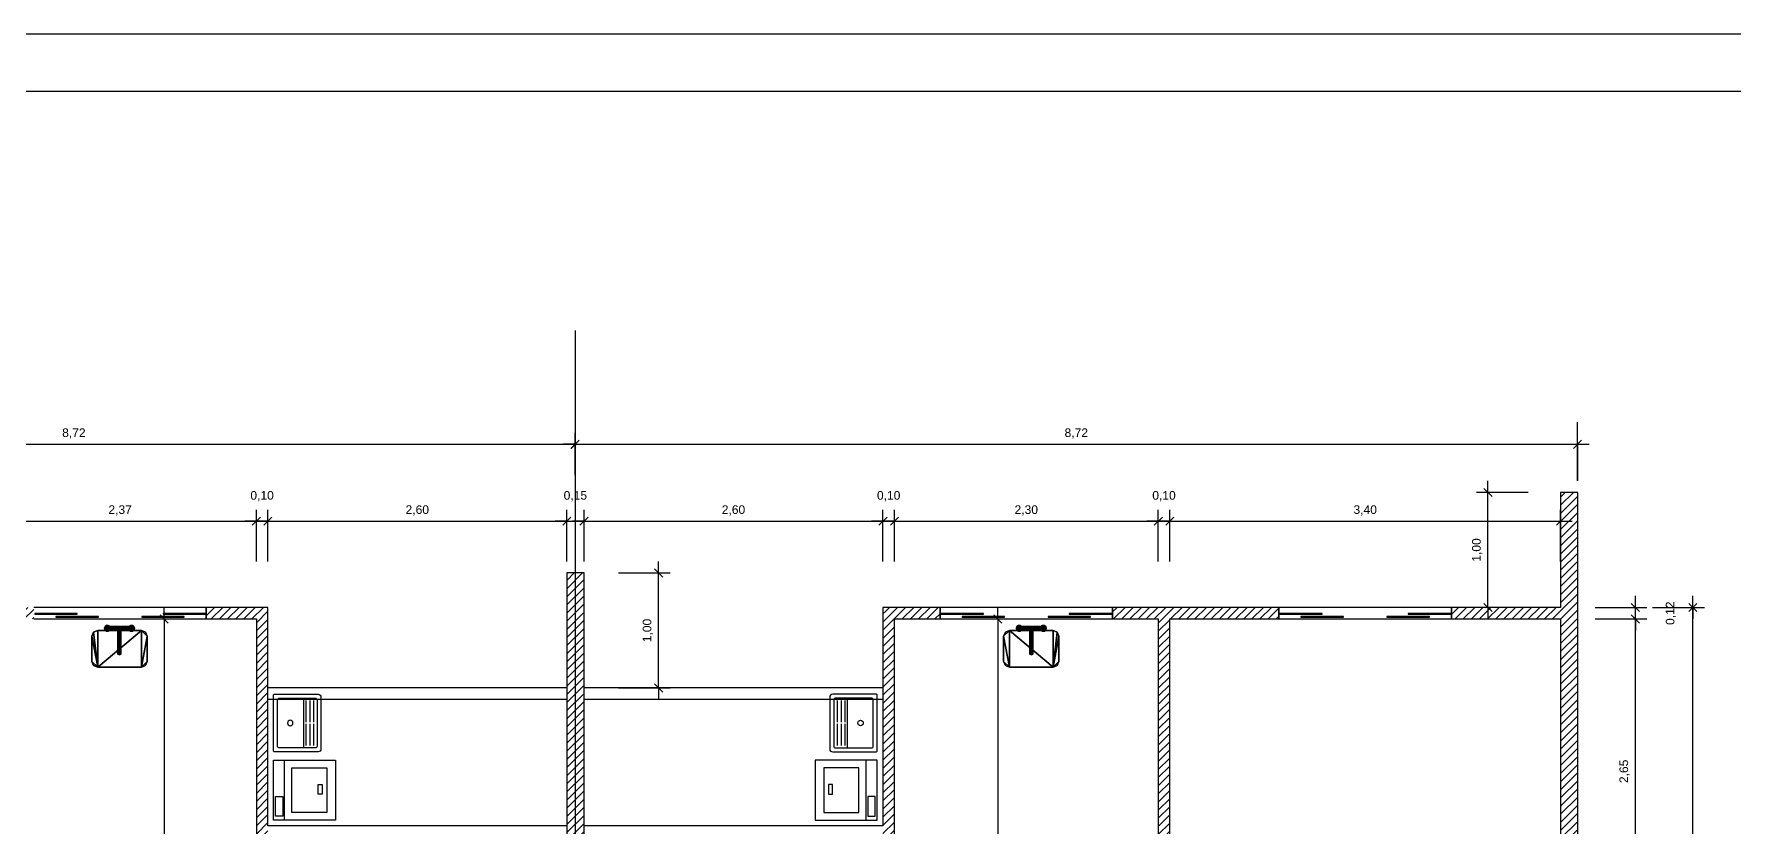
# Model space of a CAD drawing. Header units: metres. Extents: x 49 to 320, y -91 to 27.
# Drawn here: x 295.53 to 310.31, y 7.13 to 14.02 of the extents above; entities that cross this region are included whole.
import ezdxf

# ---------------------------------------------------------------- set-up
doc = ezdxf.new("R2010")
doc.units = ezdxf.units.M
doc.header["$LTSCALE"] = 0.2
for name, color, linetype in [('ARQ-___-___-CTA', 240, 'Continuous'), ('ARQ-___-___-LEG', 3, 'Continuous'), ('ARQ-___-___-VST', 9, 'Continuous'), ('ARQ-ALV', 6, 'Continuous'), ('ARQ-ALV-___-HTC', 13, 'Continuous'), ('ARQ-CXO', 2, 'Continuous'), ('ARQ-DVI', 1, 'Continuous'), ('ARQ-EQP', 24, 'Continuous'), ('ARQ-EQP-___-INT', 7, 'Continuous'), ('ARQ-PIS', 2, 'Continuous')]:
    doc.layers.add(name, color=color, linetype=linetype)
doc.styles.add('REGUA60', font='arial.ttf')
doc.dimstyles.new('Active3D', dxfattribs={"dimtxt": 1.5, "dimasz": 0.01, "dimexe": 2, "dimexo": 3, "dimgap": 0.98, "dimtad": 1, "dimlfac": -1, "dimrnd": 0.005, "dimzin": 0, "dimtxsty": 'REGUA60', "dimblk": 'COTATR', "dimcen": 4, "dimdle": 4, "dimclrt": 2, "dimadec": 0, "dimazin": 0, "dimtfac": 1, "dimtmove": 2, "dimatfit": 2, "dimfxl": 1, "dimarcsym": 0})
pattern_1 = [(45, (316.507574, -5.15138), (-0.03535534, 0.03535534), [])]

# ---------------------------------------------------------------- blocks, each defined once
blk = doc.blocks.new('MCCUB1_3')
at = {"color": 254}
mesh = blk.add_polyface(dxfattribs=at)
corners = [(-24, -37, 70), (-22.5, -40.5, 70), (-19, -42, 70), (-24, -15, 70), (-22.5, -11.5, 70), (-19, -10, 70), (19, -10, 70), (19, -42, 70), (24, -15, 70), (24, -37, 70), (22.5, -40.5, 70), (22.5, -11.5, 70), (-24, -37, 85), (-22.5, -40.5, 85), (-19, -42, 85), (19, -42, 85), (22.5, -40.5, 85), (24, -37, 85), (24, -15, 85), (22.5, -11.5, 85), (19, -10, 85), (-19, -10, 85), (-22.5, -11.5, 85), (-24, -15, 85)]
mesh.append_faces([[corners[k] for k in face] for face in [(9, 7, 10), (6, 8, 11)]], dxfattribs={"vtx0": -1, "color": 254})
mesh.append_faces([[corners[k] for k in face] for face in [(0, 2, 3), (3, 2, 4), (4, 2, 5), (5, 2, 6), (8, 7, 9)]], dxfattribs={"vtx0": -1, "vtx1": -1, "color": 254})
mesh.append_faces([[corners[k] for k in face] for face in [(6, 7, 8)]], dxfattribs={"vtx0": -1, "vtx1": -1, "vtx2": -1, "color": 254})
mesh.append_faces([[corners[k] for k in face] for face in [(6, 2, 7)]], dxfattribs={"vtx0": -1, "vtx2": -1, "color": 254})
mesh.append_faces([[corners[k] for k in face] for face in [(12, 13, 0), (13, 14, 1), (14, 15, 2), (15, 16, 7), (16, 17, 10), (17, 18, 9), (18, 19, 8), (19, 20, 11), (20, 21, 6), (21, 22, 5), (22, 23, 4), (23, 12, 3)]], dxfattribs={"vtx1": -1, "color": 254})
mesh.append_faces([[corners[k] for k in face] for face in [(0, 1, 2), (13, 1, 0), (14, 2, 1), (15, 7, 2), (16, 10, 7), (17, 9, 10), (18, 8, 9), (19, 11, 8), (20, 6, 11), (21, 5, 6), (22, 4, 5), (23, 3, 4), (12, 0, 3)]], dxfattribs={"vtx2": -1, "color": 254})
mesh = blk.add_polyface(dxfattribs=at)
corners = [(-1.4, -30.5, 100.3), (-1.4, -30.5, 95.5), (-0.1, -31.3, 95.5), (-0.1, -31.3, 100.6), (-1.4, -29, 99.7), (-1.4, -29, 95.5), (-0.1, -28.3, 99.4), (-0.1, -28.3, 95.5), (1.2, -29, 99.7), (1.2, -29, 95.5), (1.2, -30.5, 100.3), (1.2, -30.5, 95.5), (-1.4, -27.2, 103.6), (-0.1, -27.5, 104.3), (-1.4, -26.6, 102.1), (-0.1, -26.3, 101.3), (1.2, -26.6, 102.1), (1.2, -27.2, 103.6), (-1.4, -10.6, 103.6), (-0.1, -10.3, 104.3), (-1.4, -11.2, 102.1), (-0.1, -11.5, 101.3), (1.2, -11.2, 102.1), (1.2, -10.6, 103.6), (-1.4, -7.6, 100.5), (-0.1, -7, 101), (-1.4, -8.6, 99.5), (-0.1, -9.2, 98.9), (1.2, -8.6, 99.5), (1.2, -7.6, 100.5), (-12.1, -6.6, 100), (-12.1, -7.3, 101.3), (11.9, -7.3, 101.3), (11.9, -6.6, 100), (-12.1, -7.4, 98.7), (11.9, -7.4, 98.7), (-12.1, -8.9, 98.7), (11.9, -8.9, 98.7), (-12.1, -9.6, 100), (11.9, -9.6, 100), (-12.1, -8.8, 101.3), (11.9, -8.8, 101.3), (12.5, -6.6, 106.9), (11.2, -5.7, 106.9), (9.7, -5.7, 106.9), (8.4, -6.6, 106.9), (7.9, -8.1, 106.9), (8.4, -9.6, 106.9), (9.6, -10.5, 106.9), (12.4, -9.6, 106.9), (11.2, -10.5, 106.9), (12.9, -8.1, 106.9), (12.5, -6.6, 101.9), (11.2, -5.7, 101.9), (9.7, -5.7, 101.9), (8.4, -6.6, 101.9), (7.9, -8.1, 101.9), (8.4, -9.6, 101.9), (9.6, -10.5, 101.9), (11.2, -10.5, 101.9), (12.4, -9.6, 101.9), (12.9, -8.1, 101.9), (-8.1, -8.1, 101.9), (-8.5, -6.6, 101.9), (-8.5, -6.6, 106.9), (-8.1, -8.1, 106.9), (-8.6, -9.6, 101.9), (-8.6, -9.6, 106.9), (-9.8, -10.5, 101.9), (-9.8, -10.5, 106.9), (-11.4, -10.5, 101.9), (-11.4, -10.5, 106.9), (-12.6, -9.6, 101.9), (-12.6, -9.6, 106.9), (-13.1, -8.1, 101.9), (-13.1, -8.1, 106.9), (-12.6, -6.6, 101.9), (-12.6, -6.6, 106.9), (-11.3, -5.7, 101.9), (-11.3, -5.7, 106.9), (-9.8, -5.7, 101.9), (-9.8, -5.7, 106.9)]
mesh.append_faces([[corners[k] for k in face] for face in [(30, 31, 32, 33), (34, 30, 33, 35), (36, 34, 35, 37), (38, 36, 37, 39), (40, 38, 39, 41), (31, 40, 41, 32), (52, 53, 43, 42), (53, 54, 44, 43), (54, 55, 45, 44), (55, 56, 46, 45), (56, 57, 47, 46), (57, 58, 48, 47), (58, 59, 50, 48), (59, 60, 49, 50), (60, 61, 51, 49), (61, 52, 42, 51), (62, 63, 64, 65), (66, 62, 65, 67), (68, 66, 67, 69), (70, 68, 69, 71), (72, 70, 71, 73), (74, 72, 73, 75), (76, 74, 75, 77), (78, 76, 77, 79), (80, 78, 79, 81), (63, 80, 81, 64)]], dxfattribs={"color": 254})
mesh.append_faces([[corners[k] for k in face] for face in [(32, 37, 35, 33), (49, 48, 50), (42, 49, 51), (64, 67, 65), (67, 71, 69)]], dxfattribs={"vtx0": -1, "color": 254})
mesh.append_faces([[corners[k] for k in face] for face in [(32, 39, 37), (42, 44, 45), (42, 45, 46), (42, 46, 47), (42, 47, 48), (64, 73, 71), (64, 75, 73), (64, 77, 75), (64, 79, 77)]], dxfattribs={"vtx0": -1, "vtx2": -1, "color": 254})
mesh.append_faces([[corners[k] for k in face] for face in [(24, 18, 19, 25), (26, 20, 18, 24), (27, 21, 20, 26), (28, 22, 21, 27), (29, 23, 22, 28), (25, 19, 23, 29)]], dxfattribs={"vtx1": -1, "color": 254})
mesh.append_faces([[corners[k] for k in face] for face in [(36, 38, 31)]], dxfattribs={"vtx1": -1, "vtx2": -1, "color": 254})
mesh.append_faces([[corners[k] for k in face] for face in [(12, 0, 3, 13), (14, 4, 0, 12), (15, 6, 4, 14), (16, 8, 6, 15), (17, 10, 8, 16), (13, 3, 10, 17), (18, 12, 13, 19), (20, 14, 12, 18), (21, 15, 14, 20), (22, 16, 15, 21), (23, 17, 16, 22), (19, 13, 17, 23)]], dxfattribs={"vtx1": -1, "vtx3": -1, "color": 254})
mesh.append_faces([[corners[k] for k in face] for face in [(32, 41, 39), (30, 34, 36, 31), (38, 40, 31), (42, 43, 44), (64, 81, 79)]], dxfattribs={"vtx2": -1, "color": 254})
mesh.append_faces([[corners[k] for k in face] for face in [(0, 1, 2, 3), (4, 5, 1, 0), (6, 7, 5, 4), (8, 9, 7, 6), (10, 11, 9, 8), (3, 2, 11, 10)]], dxfattribs={"vtx3": -1, "color": 254})
blk = doc.blocks.new('EQLAV1_2')
at = {"color": 0}
blk.add_lwpolyline([(30.8, -10), (-30.8, -10), (-30.8, -73.5), (30.8, -73.5)], close=True, dxfattribs=at)
at = {"layer": 'ARQ-EQP-___-INT'}
blk.add_line((30.8, -21.3), (-30.8, -21.3), dxfattribs=at)
for points in [[(6.4, -19.6), (26.4, -19.6), (26.4, -12.1), (6.4, -12.1)], [(22.9, -64.6), (22.9, -28.8), (-23, -28.8), (-23, -64.6)], [(4, -59.7), (4, -55.7), (-6, -55.7), (-6, -59.7)]]:
    blk.add_lwpolyline(points, close=True, dxfattribs=at)
blk = doc.blocks.new('SAT13S_2')
at = {"layer": 'ARQ-EQP', "color": 0, "linetype": 'ByBlock'}
blk.add_lwpolyline([(-26.5, -48.5), (26.5, -48.5, 0.414214), (29.5, -45.5), (29.5, -1, 0.414214), (28.5, 0), (-28.5, 0, 0.414214), (-29.5, -1), (-29.5, -45.5, 0.414214)], format="xyb", close=True, dxfattribs=at)
at = {"layer": 'ARQ-EQP-___-INT'}
for points in [[(25.5, -27.7), (25.5, -6, 0.414214), (23.5, -4), (-23.5, -4, 0.414214), (-25.5, -6), (-25.5, -27.7)], [(-25.5, -27.8), (-25.5, -29.7, 0.414214), (-24.5, -30.6), (-23.2, -30.6), (23.1, -30.6), (24.5, -30.6, 0.414214), (25.5, -29.7), (25.5, -27.8)], [(-25.5, -30.5), (-25.5, -42.5, 0.414214), (-23.5, -44.5)], [(-23.5, -44.5), (23.5, -44.5, 0.414214), (25.5, -42.5), (25.5, -30.5, 0.414214)], [(-23.2, -33), (-0.9, -33, 0.414214)], [(0.8, -33), (23.1, -33, 0.414214)], [(-23.2, -37), (-0.9, -37, 0.414214)], [(-23.2, -41), (-0.9, -41, 0.414214)], [(0.8, -37), (23.1, -37, 0.414214)], [(0.8, -41), (23.1, -41, 0.414214)]]:
    blk.add_lwpolyline(points, format="xyb", dxfattribs=at)
blk.add_circle((0, -17), 2.8, dxfattribs=at)
blk = doc.blocks.new('COTATR')
at = {"color": 6}
blk.add_line((-71, -71), (71, 71), dxfattribs=at)
at = {"color": 0, "linetype": 'ByBlock'}
blk.add_line((0, 0), (200, 0), dxfattribs=at)
blk = doc.blocks.new('*D713')
at = {"layer": 'ARQ-___-___-CTA', "color": 0, "lineweight": -2, "transparency": 16777216}
for p, q in [((295.099, 9.785), (297.468, 9.785)), ((297.469, 9.435), (297.469, 9.885))]:
    blk.add_line(p, q, dxfattribs=at)
at = {"layer": 'Defpoints', "color": 0, "transparency": 16777216}
for p in [(297.469, 9.785), (295.099, 9.285), (297.469, 9.285)]:
    blk.add_point(p, dxfattribs=at)
at = {"layer": 'ARQ-___-___-CTA', "color": 0, "lineweight": -2, "transparency": 16777216, "xscale": 0.0005, "yscale": 0.0005, "zscale": 0.0005, "rotation": 180}
blk.add_blockref('COTATR', (295.099, 9.785), dxfattribs=at)
at = {"layer": 'ARQ-___-___-CTA', "color": 0, "lineweight": -2, "transparency": 16777216, "xscale": 0.0005, "yscale": 0.0005, "zscale": 0.0005}
blk.add_blockref('COTATR', (297.469, 9.785), dxfattribs=at)
at = {"layer": 'ARQ-___-___-CTA', "color": 2, "transparency": 16777216, "insert": (296.284, 9.879), "char_height": 0.075, "attachment_point": 5, "style": 'REGUA60'}
blk.add_mtext('2,37', dxfattribs=at)
blk = doc.blocks.new('*D714')
at = {"layer": 'ARQ-___-___-CTA', "color": 0, "lineweight": -2, "transparency": 16777216}
for p, q in [((297.469, 9.785), (297.568, 9.785)), ((297.569, 9.435), (297.569, 9.885))]:
    blk.add_line(p, q, dxfattribs=at)
at = {"layer": 'Defpoints', "color": 0, "transparency": 16777216}
for p in [(297.569, 9.785), (297.469, 9.285), (297.569, 9.285)]:
    blk.add_point(p, dxfattribs=at)
at = {"layer": 'ARQ-___-___-CTA', "color": 0, "lineweight": -2, "transparency": 16777216, "xscale": 0.0005, "yscale": 0.0005, "zscale": 0.0005, "rotation": 180}
blk.add_blockref('COTATR', (297.469, 9.785), dxfattribs=at)
at = {"layer": 'ARQ-___-___-CTA', "color": 0, "lineweight": -2, "transparency": 16777216, "xscale": 0.0005, "yscale": 0.0005, "zscale": 0.0005}
blk.add_blockref('COTATR', (297.569, 9.785), dxfattribs=at)
at = {"layer": 'ARQ-___-___-CTA', "color": 2, "transparency": 16777216, "insert": (297.519, 10.003), "char_height": 0.075, "attachment_point": 5, "style": 'REGUA60'}
blk.add_mtext('0,10', dxfattribs=at)
blk = doc.blocks.new('*D715')
at = {"layer": 'ARQ-___-___-CTA', "color": 0, "lineweight": -2, "transparency": 16777216}
for p, q in [((297.569, 9.785), (300.168, 9.785)), ((300.169, 9.435), (300.169, 9.885))]:
    blk.add_line(p, q, dxfattribs=at)
at = {"layer": 'Defpoints', "color": 0, "transparency": 16777216}
for p in [(300.169, 9.785), (297.569, 9.285), (300.169, 9.285)]:
    blk.add_point(p, dxfattribs=at)
at = {"layer": 'ARQ-___-___-CTA', "color": 0, "lineweight": -2, "transparency": 16777216, "xscale": 0.0005, "yscale": 0.0005, "zscale": 0.0005, "rotation": 180}
blk.add_blockref('COTATR', (297.569, 9.785), dxfattribs=at)
at = {"layer": 'ARQ-___-___-CTA', "color": 0, "lineweight": -2, "transparency": 16777216, "xscale": 0.0005, "yscale": 0.0005, "zscale": 0.0005}
blk.add_blockref('COTATR', (300.169, 9.785), dxfattribs=at)
at = {"layer": 'ARQ-___-___-CTA', "color": 2, "transparency": 16777216, "insert": (298.869, 9.879), "char_height": 0.075, "attachment_point": 5, "style": 'REGUA60'}
blk.add_mtext('2,60', dxfattribs=at)
blk = doc.blocks.new('*D716')
at = {"layer": 'ARQ-___-___-CTA', "color": 0, "lineweight": -2, "transparency": 16777216}
for p, q in [((300.169, 9.785), (300.318, 9.785)), ((300.319, 9.435), (300.319, 9.885))]:
    blk.add_line(p, q, dxfattribs=at)
at = {"layer": 'Defpoints', "color": 0, "transparency": 16777216}
for p in [(300.319, 9.785), (300.169, 9.285), (300.319, 9.285)]:
    blk.add_point(p, dxfattribs=at)
at = {"layer": 'ARQ-___-___-CTA', "color": 0, "lineweight": -2, "transparency": 16777216, "xscale": 0.0005, "yscale": 0.0005, "zscale": 0.0005, "rotation": 180}
blk.add_blockref('COTATR', (300.169, 9.785), dxfattribs=at)
at = {"layer": 'ARQ-___-___-CTA', "color": 0, "lineweight": -2, "transparency": 16777216, "xscale": 0.0005, "yscale": 0.0005, "zscale": 0.0005}
blk.add_blockref('COTATR', (300.319, 9.785), dxfattribs=at)
at = {"layer": 'ARQ-___-___-CTA', "color": 2, "transparency": 16777216, "insert": (300.244, 10.003), "char_height": 0.075, "attachment_point": 5, "style": 'REGUA60'}
blk.add_mtext('0,15', dxfattribs=at)
blk = doc.blocks.new('*D717')
at = {"layer": 'ARQ-___-___-CTA', "color": 0, "lineweight": -2, "transparency": 16777216}
for p, q in [((300.319, 9.785), (302.918, 9.785)), ((302.919, 9.435), (302.919, 9.885))]:
    blk.add_line(p, q, dxfattribs=at)
at = {"layer": 'Defpoints', "color": 0, "transparency": 16777216}
for p in [(302.919, 9.785), (300.319, 9.285), (302.919, 9.285)]:
    blk.add_point(p, dxfattribs=at)
at = {"layer": 'ARQ-___-___-CTA', "color": 0, "lineweight": -2, "transparency": 16777216, "xscale": 0.0005, "yscale": 0.0005, "zscale": 0.0005, "rotation": 180}
blk.add_blockref('COTATR', (300.319, 9.785), dxfattribs=at)
at = {"layer": 'ARQ-___-___-CTA', "color": 0, "lineweight": -2, "transparency": 16777216, "xscale": 0.0005, "yscale": 0.0005, "zscale": 0.0005}
blk.add_blockref('COTATR', (302.919, 9.785), dxfattribs=at)
at = {"layer": 'ARQ-___-___-CTA', "color": 2, "transparency": 16777216, "insert": (301.619, 9.879), "char_height": 0.075, "attachment_point": 5, "style": 'REGUA60'}
blk.add_mtext('2,60', dxfattribs=at)
blk = doc.blocks.new('*D718')
at = {"layer": 'ARQ-___-___-CTA', "color": 0, "lineweight": -2, "transparency": 16777216}
for p, q in [((302.919, 9.785), (303.018, 9.785)), ((303.019, 9.435), (303.019, 9.885))]:
    blk.add_line(p, q, dxfattribs=at)
at = {"layer": 'Defpoints', "color": 0, "transparency": 16777216}
for p in [(303.019, 9.785), (302.919, 9.285), (303.019, 9.285)]:
    blk.add_point(p, dxfattribs=at)
at = {"layer": 'ARQ-___-___-CTA', "color": 0, "lineweight": -2, "transparency": 16777216, "xscale": 0.0005, "yscale": 0.0005, "zscale": 0.0005, "rotation": 180}
blk.add_blockref('COTATR', (302.919, 9.785), dxfattribs=at)
at = {"layer": 'ARQ-___-___-CTA', "color": 0, "lineweight": -2, "transparency": 16777216, "xscale": 0.0005, "yscale": 0.0005, "zscale": 0.0005}
blk.add_blockref('COTATR', (303.019, 9.785), dxfattribs=at)
at = {"layer": 'ARQ-___-___-CTA', "color": 2, "transparency": 16777216, "insert": (302.969, 10.003), "char_height": 0.075, "attachment_point": 5, "style": 'REGUA60'}
blk.add_mtext('0,10', dxfattribs=at)
blk = doc.blocks.new('*D719')
at = {"layer": 'ARQ-___-___-CTA', "color": 0, "lineweight": -2, "transparency": 16777216}
for p, q in [((303.019, 9.785), (305.313, 9.785)), ((305.314, 9.435), (305.314, 9.885))]:
    blk.add_line(p, q, dxfattribs=at)
at = {"layer": 'Defpoints', "color": 0, "transparency": 16777216}
for p in [(305.314, 9.785), (303.019, 9.285), (305.314, 9.285)]:
    blk.add_point(p, dxfattribs=at)
at = {"layer": 'ARQ-___-___-CTA', "color": 0, "lineweight": -2, "transparency": 16777216, "xscale": 0.0005, "yscale": 0.0005, "zscale": 0.0005, "rotation": 180}
blk.add_blockref('COTATR', (303.019, 9.785), dxfattribs=at)
at = {"layer": 'ARQ-___-___-CTA', "color": 0, "lineweight": -2, "transparency": 16777216, "xscale": 0.0005, "yscale": 0.0005, "zscale": 0.0005}
blk.add_blockref('COTATR', (305.314, 9.785), dxfattribs=at)
at = {"layer": 'ARQ-___-___-CTA', "color": 2, "transparency": 16777216, "insert": (304.166, 9.879), "char_height": 0.075, "attachment_point": 5, "style": 'REGUA60'}
blk.add_mtext('2,30', dxfattribs=at)
blk = doc.blocks.new('*D720')
at = {"layer": 'ARQ-___-___-CTA', "color": 0, "lineweight": -2, "transparency": 16777216}
for p, q in [((305.314, 9.785), (305.413, 9.785)), ((305.414, 9.435), (305.414, 9.885))]:
    blk.add_line(p, q, dxfattribs=at)
at = {"layer": 'Defpoints', "color": 0, "transparency": 16777216}
for p in [(305.414, 9.785), (305.314, 9.285), (305.414, 9.285)]:
    blk.add_point(p, dxfattribs=at)
at = {"layer": 'ARQ-___-___-CTA', "color": 0, "lineweight": -2, "transparency": 16777216, "xscale": 0.0005, "yscale": 0.0005, "zscale": 0.0005, "rotation": 180}
blk.add_blockref('COTATR', (305.314, 9.785), dxfattribs=at)
at = {"layer": 'ARQ-___-___-CTA', "color": 0, "lineweight": -2, "transparency": 16777216, "xscale": 0.0005, "yscale": 0.0005, "zscale": 0.0005}
blk.add_blockref('COTATR', (305.414, 9.785), dxfattribs=at)
at = {"layer": 'ARQ-___-___-CTA', "color": 2, "transparency": 16777216, "insert": (305.364, 10.003), "char_height": 0.075, "attachment_point": 5, "style": 'REGUA60'}
blk.add_mtext('0,10', dxfattribs=at)
blk = doc.blocks.new('*D721')
at = {"layer": 'ARQ-___-___-CTA', "color": 0, "lineweight": -2, "transparency": 16777216}
for p, q in [((305.414, 9.785), (308.813, 9.785)), ((308.814, 9.435), (308.814, 9.885))]:
    blk.add_line(p, q, dxfattribs=at)
at = {"layer": 'Defpoints', "color": 0, "transparency": 16777216}
for p in [(308.814, 9.785), (305.414, 9.285), (308.814, 9.285)]:
    blk.add_point(p, dxfattribs=at)
at = {"layer": 'ARQ-___-___-CTA', "color": 0, "lineweight": -2, "transparency": 16777216, "xscale": 0.0005, "yscale": 0.0005, "zscale": 0.0005, "rotation": 180}
blk.add_blockref('COTATR', (305.414, 9.785), dxfattribs=at)
at = {"layer": 'ARQ-___-___-CTA', "color": 0, "lineweight": -2, "transparency": 16777216, "xscale": 0.0005, "yscale": 0.0005, "zscale": 0.0005}
blk.add_blockref('COTATR', (308.814, 9.785), dxfattribs=at)
at = {"layer": 'ARQ-___-___-CTA', "color": 2, "transparency": 16777216, "insert": (307.114, 9.879), "char_height": 0.075, "attachment_point": 5, "style": 'REGUA60'}
blk.add_mtext('3,40', dxfattribs=at)
blk = doc.blocks.new('*D738')
at = {"layer": 'ARQ-___-___-CTA', "color": 0, "lineweight": -2, "transparency": 16777216}
for p, q in [((309.114, 8.935), (309.564, 8.935)), ((309.464, 6.285), (309.464, 8.934))]:
    blk.add_line(p, q, dxfattribs=at)
at = {"layer": 'Defpoints', "color": 0, "transparency": 16777216}
for p in [(308.964, 8.935), (309.464, 8.935), (308.964, 6.285)]:
    blk.add_point(p, dxfattribs=at)
at = {"layer": 'ARQ-___-___-CTA', "color": 0, "lineweight": -2, "transparency": 16777216, "xscale": 0.0005, "yscale": 0.0005, "zscale": 0.0005}
for p, rotation in [((309.464, 8.935), 90), ((309.464, 6.285), 270)]:
    blk.add_blockref('COTATR', p, dxfattribs=dict(at, rotation=rotation))
at = {"layer": 'ARQ-___-___-CTA', "color": 2, "transparency": 16777216, "insert": (309.37, 7.61), "char_height": 0.075, "attachment_point": 5, "rotation": 90, "style": 'REGUA60'}
blk.add_mtext('2,65', dxfattribs=at)
blk = doc.blocks.new('*D739')
at = {"layer": 'ARQ-___-___-CTA', "color": 0, "lineweight": -2, "transparency": 16777216}
for p, q in [((309.614, 9.035), (310.064, 9.035)), ((309.964, 2.035), (309.964, 9.034)), ((309.614, 2.035), (310.064, 2.035))]:
    blk.add_line(p, q, dxfattribs=at)
at = {"layer": 'Defpoints', "color": 0, "transparency": 16777216}
for p in [(309.464, 9.035), (309.964, 9.035), (309.464, 2.035)]:
    blk.add_point(p, dxfattribs=at)
at = {"layer": 'ARQ-___-___-CTA', "color": 0, "lineweight": -2, "transparency": 16777216, "xscale": 0.0005, "yscale": 0.0005, "zscale": 0.0005}
for p, rotation in [((309.964, 9.035), 90), ((309.964, 2.035), 270)]:
    blk.add_blockref('COTATR', p, dxfattribs=dict(at, rotation=rotation))
at = {"layer": 'ARQ-___-___-CTA', "color": 2, "transparency": 16777216, "insert": (309.87, 5.535), "char_height": 0.075, "attachment_point": 5, "rotation": 90, "style": 'REGUA60'}
blk.add_mtext('7,00', dxfattribs=at)
blk = doc.blocks.new('*D752')
at = {"layer": 'ARQ-___-___-CTA', "color": 0, "lineweight": -2, "transparency": 16777216}
for p, q in [((308.532, 10.035), (308.082, 10.035)), ((308.182, 9.035), (308.182, 10.034)), ((308.532, 9.035), (308.082, 9.035))]:
    blk.add_line(p, q, dxfattribs=at)
at = {"layer": 'Defpoints', "color": 0, "transparency": 16777216}
for p in [(308.182, 10.035), (308.682, 10.035), (308.682, 9.035)]:
    blk.add_point(p, dxfattribs=at)
at = {"layer": 'ARQ-___-___-CTA', "color": 0, "lineweight": -2, "transparency": 16777216, "xscale": 0.0005, "yscale": 0.0005, "zscale": 0.0005}
for p, rotation in [((308.182, 10.035), 90), ((308.182, 9.035), 270)]:
    blk.add_blockref('COTATR', p, dxfattribs=dict(at, rotation=rotation))
at = {"layer": 'ARQ-___-___-CTA', "color": 2, "transparency": 16777216, "insert": (308.088, 9.535), "char_height": 0.075, "attachment_point": 5, "rotation": 90, "style": 'REGUA60'}
blk.add_mtext('1,00', dxfattribs=at)
blk = doc.blocks.new('*D753')
at = {"layer": 'ARQ-___-___-CTA', "color": 0, "lineweight": -2, "transparency": 16777216}
for p, q in [((300.618, 9.335), (301.068, 9.335)), ((300.968, 8.335), (300.968, 9.334)), ((300.618, 8.335), (301.068, 8.335))]:
    blk.add_line(p, q, dxfattribs=at)
at = {"layer": 'Defpoints', "color": 0, "transparency": 16777216}
for p in [(300.468, 9.335), (300.968, 9.335), (300.468, 8.335)]:
    blk.add_point(p, dxfattribs=at)
at = {"layer": 'ARQ-___-___-CTA', "color": 0, "lineweight": -2, "transparency": 16777216, "xscale": 0.0005, "yscale": 0.0005, "zscale": 0.0005}
for p, rotation in [((300.968, 9.335), 90), ((300.968, 8.335), 270)]:
    blk.add_blockref('COTATR', p, dxfattribs=dict(at, rotation=rotation))
at = {"layer": 'ARQ-___-___-CTA', "color": 2, "transparency": 16777216, "insert": (300.874, 8.835), "char_height": 0.075, "attachment_point": 5, "rotation": 90, "style": 'REGUA60'}
blk.add_mtext('1,00', dxfattribs=at)
blk = doc.blocks.new('*D756')
at = {"layer": 'ARQ-___-___-CTA', "color": 0, "lineweight": -2, "transparency": 16777216}
for p, q in [((296.317, 8.935), (296.767, 8.935)), ((296.667, 8.934), (296.667, 6.08)), ((296.667, 2.135), (296.667, 5.787)), ((296.317, 2.135), (296.767, 2.135))]:
    blk.add_line(p, q, dxfattribs=at)
at = {"layer": 'Defpoints', "color": 0, "transparency": 16777216}
for p in [(296.167, 8.935), (296.667, 8.935), (296.167, 2.135)]:
    blk.add_point(p, dxfattribs=at)
at = {"layer": 'ARQ-___-___-CTA', "color": 0, "lineweight": -2, "transparency": 16777216, "xscale": 0.0005, "yscale": 0.0005, "zscale": 0.0005}
for p, rotation in [((296.667, 8.935), 90), ((296.667, 2.135), 270)]:
    blk.add_blockref('COTATR', p, dxfattribs=dict(at, rotation=rotation))
at = {"layer": 'ARQ-___-___-CTA', "color": 2, "transparency": 16777216, "insert": (296.667, 5.934), "char_height": 0.075, "attachment_point": 5, "rotation": 90, "style": 'REGUA60'}
blk.add_mtext('6,80', dxfattribs=at)
blk = doc.blocks.new('*D757')
at = {"layer": 'ARQ-___-___-CTA', "color": 0, "lineweight": -2, "transparency": 16777216}
for p, q in [((303.568, 8.935), (304.018, 8.935)), ((303.918, 8.934), (303.918, 6.08)), ((303.918, 2.135), (303.918, 5.787)), ((303.568, 2.135), (304.018, 2.135))]:
    blk.add_line(p, q, dxfattribs=at)
at = {"layer": 'Defpoints', "color": 0, "transparency": 16777216}
for p in [(303.418, 8.935), (303.918, 8.935), (303.418, 2.135)]:
    blk.add_point(p, dxfattribs=at)
at = {"layer": 'ARQ-___-___-CTA', "color": 0, "lineweight": -2, "transparency": 16777216, "xscale": 0.0005, "yscale": 0.0005, "zscale": 0.0005}
for p, rotation in [((303.918, 8.935), 90), ((303.918, 2.135), 270)]:
    blk.add_blockref('COTATR', p, dxfattribs=dict(at, rotation=rotation))
at = {"layer": 'ARQ-___-___-CTA', "color": 2, "transparency": 16777216, "insert": (303.918, 5.934), "char_height": 0.075, "attachment_point": 5, "rotation": 90, "style": 'REGUA60'}
blk.add_mtext('6,80', dxfattribs=at)
blk = doc.blocks.new('*D759')
at = {"layer": 'ARQ-___-___-LEG', "color": 0, "lineweight": -2, "transparency": 16777216}
for p, q in [((291.522, 10.185), (291.522, 10.554)), ((291.522, 10.454), (300.241, 10.454)), ((300.242, 10.444), (300.242, 10.354))]:
    blk.add_line(p, q, dxfattribs=at)
at = {"layer": 'Defpoints', "color": 0, "transparency": 16777216}
for p in [(300.242, 10.594), (300.242, 10.454), (291.522, 10.035)]:
    blk.add_point(p, dxfattribs=at)
at = {"layer": 'ARQ-___-___-LEG', "color": 0, "lineweight": -2, "transparency": 16777216, "xscale": 0.0005, "yscale": 0.0005, "zscale": 0.0005, "rotation": 180}
blk.add_blockref('COTATR', (291.522, 10.454), dxfattribs=at)
at = {"layer": 'ARQ-___-___-LEG', "color": 0, "lineweight": -2, "transparency": 16777216, "xscale": 0.0005, "yscale": 0.0005, "zscale": 0.0005}
blk.add_blockref('COTATR', (300.242, 10.454), dxfattribs=at)
at = {"layer": 'ARQ-___-___-LEG', "color": 2, "transparency": 16777216, "insert": (295.882, 10.548), "char_height": 0.075, "attachment_point": 5, "style": 'REGUA60'}
blk.add_mtext('8,72', dxfattribs=at)
blk = doc.blocks.new('*D760')
at = {"layer": 'ARQ-___-___-LEG', "color": 0, "lineweight": -2, "transparency": 16777216}
for p, q in [((300.241, 10.185), (300.241, 10.554)), ((300.241, 10.454), (308.96, 10.454)), ((308.961, 10.444), (308.961, 10.354))]:
    blk.add_line(p, q, dxfattribs=at)
at = {"layer": 'Defpoints', "color": 0, "transparency": 16777216}
for p in [(308.961, 10.594), (308.961, 10.454), (300.241, 10.035)]:
    blk.add_point(p, dxfattribs=at)
at = {"layer": 'ARQ-___-___-LEG', "color": 0, "lineweight": -2, "transparency": 16777216, "xscale": 0.0005, "yscale": 0.0005, "zscale": 0.0005, "rotation": 180}
blk.add_blockref('COTATR', (300.241, 10.454), dxfattribs=at)
at = {"layer": 'ARQ-___-___-LEG', "color": 0, "lineweight": -2, "transparency": 16777216, "xscale": 0.0005, "yscale": 0.0005, "zscale": 0.0005}
blk.add_blockref('COTATR', (308.961, 10.454), dxfattribs=at)
at = {"layer": 'ARQ-___-___-LEG', "color": 2, "transparency": 16777216, "insert": (304.601, 10.548), "char_height": 0.075, "attachment_point": 5, "style": 'REGUA60'}
blk.add_mtext('8,72', dxfattribs=at)

msp = doc.modelspace()

# ---------------------------------------------------------------- hatches: boundary and pattern name
at = {"layer": 'ARQ-ALV-___-HTC'}
h = msp.add_hatch(dxfattribs=at)
h.set_pattern_fill('_U', color=256, scale=0.05, angle=45, style=0, pattern_type=0)
h.set_pattern_definition(pattern_1)
h.paths.add_polyline_path([(308.964, 1.035), (308.964, 10.035), (308.814, 10.035), (308.814, 1.035)])
h = msp.add_hatch(dxfattribs=at)
h.set_pattern_fill('_U', color=256, scale=0.05, angle=45, style=0, pattern_type=0)
h.set_pattern_definition(pattern_1)
h.paths.add_polyline_path([(300.319, 1.035), (300.319, 9.335), (300.169, 9.335), (300.169, 1.035)])
h = msp.add_hatch(dxfattribs=at)
h.set_pattern_fill('_U', color=256, scale=0.05, angle=45, style=0, pattern_type=0)
h.set_pattern_definition(pattern_1)
h.paths.add_polyline_path([(291.599, 9.035), (291.599, 8.935), (292.549, 8.935), (292.549, 9.035)])
h.paths.add_polyline_path([(297.034, 9.035), (297.034, 8.935), (297.469, 8.935), (297.569, 9.035)])
h.paths.add_polyline_path([(295.534, 9.035), (294.049, 9.035), (294.049, 8.935), (295.534, 8.935)])
h = msp.add_hatch(dxfattribs=at)
h.set_pattern_fill('_U', color=256, scale=0.05, angle=45, style=0, pattern_type=0)
h.set_pattern_definition(pattern_1)
h.paths.add_polyline_path([(297.469, 6.935), (297.569, 6.935), (297.569, 9.035), (297.469, 8.935)])
h.paths.add_polyline_path([(297.569, 3.115), (297.569, 6.055), (297.469, 6.055), (297.469, 3.115)])
h.paths.add_polyline_path([(297.469, 2.235), (297.469, 2.135), (297.569, 2.035), (297.569, 2.235)])
h = msp.add_hatch(dxfattribs=at)
h.set_pattern_fill('_U', color=256, scale=0.05, angle=45, style=0, pattern_type=0)
h.set_pattern_definition(pattern_1)
h.paths.add_polyline_path([(307.864, 8.935), (308.814, 8.935), (308.814, 9.035), (307.864, 9.035)])
h.paths.add_polyline_path([(306.364, 8.935), (306.364, 9.035), (304.916, 9.035), (304.916, 8.935)])
h.paths.add_polyline_path([(303.416, 8.935), (303.416, 9.035), (302.919, 9.035), (303.019, 8.935)])
h = msp.add_hatch(dxfattribs=at)
h.set_pattern_fill('_U', color=256, scale=0.05, angle=45, style=0, pattern_type=0)
h.set_pattern_definition(pattern_1)
h.paths.add_polyline_path([(302.919, 3.115), (303.019, 3.115), (303.019, 6.055), (302.919, 6.055)])
h.paths.add_polyline_path([(302.919, 2.235), (302.919, 2.035), (303.019, 2.135), (303.019, 2.235)])
h.paths.add_polyline_path([(303.019, 6.935), (303.019, 8.935), (302.919, 9.035), (302.919, 6.935)])
h = msp.add_hatch(dxfattribs=at)
h.set_pattern_fill('_U', color=256, scale=0.05, angle=45, style=0, pattern_type=0)
h.set_pattern_definition(pattern_1)
h.paths.add_polyline_path([(305.314, 8.935), (305.314, 5.975), (305.414, 5.975), (305.414, 8.935)])
h.paths.add_polyline_path([(305.414, 2.135), (305.414, 5.095), (305.314, 5.095), (305.314, 2.135)])

# ---------------------------------------------------------------- linework, layer by layer
at = {"color": 15}
msp.add_line((320.321, 14.022), (270.99, 14.022), dxfattribs=at)
at = {"color": 0}
msp.add_line((319.821, 13.522), (272.24, 13.522), dxfattribs=at)
at = {"layer": 'ARQ-___-___-CTA'}
for p, q in [((309.114, 9.035), (309.564, 9.035)), ((309.464, 8.935), (309.464, 9.034))]:
    msp.add_line(p, q, dxfattribs=at)
at = {"layer": 'ARQ-___-___-LEG'}
for p, q in [((308.961, 10.136), (308.961, 10.647)), ((308.961, 10.354), (308.961, 10.136))]:
    msp.add_line(p, q, dxfattribs=at)
at = {"layer": 'ARQ-___-___-LEG', "const_width": 0.01}
for points in [[(300.244, 10.594), (300.244, 11.446)], [(300.244, 10.035), (300.244, 10.594), (300.244, -1.331)]]:
    msp.add_lwpolyline(points, dxfattribs=at)
at = {"layer": 'ARQ-___-___-VST'}
for p, q in [((297.033, 9.035), (295.535, 9.035)), ((304.915, 9.035), (303.417, 9.035)), ((307.863, 9.035), (306.365, 9.035)), ((295.535, 8.935), (297.033, 8.935)), ((303.417, 8.935), (304.915, 8.935)), ((306.365, 8.935), (307.863, 8.935))]:
    msp.add_line(p, q, dxfattribs=at)
at = {"layer": 'ARQ-ALV'}
for p, q in [((308.814, 10.035), (308.814, 9.035)), ((308.964, 10.035), (308.814, 10.035)), ((308.964, 1.035), (308.964, 10.035)), ((300.169, 9.335), (300.169, 1.035)), ((300.319, 9.335), (300.169, 9.335)), ((300.319, 1.035), (300.319, 9.335)), ((297.034, 9.035), (297.034, 8.935)), ((297.569, 9.035), (297.034, 9.035)), ((297.569, 7.135), (297.569, 9.035)), ((303.416, 9.035), (302.919, 9.035)), ((302.919, 9.035), (302.919, 7.135)), ((303.416, 8.935), (303.416, 9.035)), ((304.916, 9.035), (304.916, 8.935)), ((306.364, 9.035), (304.916, 9.035)), ((306.364, 8.935), (306.364, 9.035)), ((307.864, 9.035), (307.864, 8.935)), ((308.814, 9.035), (307.864, 9.035)), ((297.034, 8.935), (297.469, 8.935)), ((297.469, 8.935), (297.469, 6.935)), ((303.019, 8.935), (303.416, 8.935)), ((303.019, 6.935), (303.019, 8.935)), ((304.916, 8.935), (305.314, 8.935)), ((305.314, 8.935), (305.314, 5.975)), ((305.414, 6.285), (305.414, 8.935)), ((305.414, 8.935), (306.364, 8.935)), ((307.864, 8.935), (308.814, 8.935)), ((308.814, 8.935), (308.814, 6.285)), ((300.169, 7.135), (297.569, 7.135)), ((302.919, 7.135), (300.319, 7.135))]:
    msp.add_line(p, q, dxfattribs=at)
at = {"layer": 'ARQ-CXO'}
for p, q in [((297.034, 9.035), (297.033, 9.035)), ((297.033, 9.035), (297.033, 8.935)), ((297.034, 8.935), (297.034, 9.035)), ((303.417, 9.035), (303.416, 9.035)), ((303.416, 9.035), (303.416, 8.935)), ((303.417, 8.935), (303.417, 9.035)), ((304.916, 9.035), (304.915, 9.035)), ((304.915, 9.035), (304.915, 8.935)), ((304.916, 8.935), (304.916, 9.035)), ((306.365, 9.035), (306.364, 9.035)), ((306.364, 9.035), (306.364, 8.935)), ((306.365, 8.935), (306.365, 9.035)), ((307.864, 9.035), (307.863, 9.035)), ((307.863, 9.035), (307.863, 8.935)), ((307.864, 8.935), (307.864, 9.035)), ((297.033, 8.935), (297.034, 8.935)), ((303.416, 8.935), (303.417, 8.935)), ((304.915, 8.935), (304.916, 8.935)), ((306.364, 8.935), (306.365, 8.935)), ((307.863, 8.935), (307.864, 8.935))]:
    msp.add_line(p, q, dxfattribs=at)
at = {"layer": 'ARQ-DVI'}
for p, q in [((295.91, 8.982), (295.541, 8.982)), ((295.541, 8.982), (295.541, 8.977)), ((295.541, 8.977), (295.91, 8.977)), ((296.095, 8.957), (295.725, 8.957)), ((295.725, 8.957), (295.725, 8.952)), ((295.725, 8.952), (296.095, 8.952)), ((295.91, 8.977), (295.91, 8.982)), ((296.095, 8.952), (296.095, 8.957)), ((296.842, 8.957), (296.473, 8.957)), ((296.473, 8.957), (296.473, 8.952)), ((296.473, 8.952), (296.842, 8.952)), ((297.027, 8.982), (296.658, 8.982)), ((296.658, 8.982), (296.658, 8.977)), ((296.658, 8.977), (297.027, 8.977)), ((296.842, 8.952), (296.842, 8.957)), ((297.027, 8.977), (297.027, 8.982)), ((303.793, 8.982), (303.423, 8.982)), ((303.423, 8.982), (303.423, 8.977)), ((303.423, 8.977), (303.793, 8.977)), ((303.977, 8.957), (303.608, 8.957)), ((303.608, 8.957), (303.608, 8.952)), ((303.608, 8.952), (303.977, 8.952)), ((303.793, 8.977), (303.793, 8.982)), ((303.977, 8.952), (303.977, 8.957)), ((304.725, 8.957), (304.355, 8.957)), ((304.355, 8.957), (304.355, 8.952)), ((304.355, 8.952), (304.725, 8.952)), ((304.909, 8.982), (304.54, 8.982)), ((304.54, 8.982), (304.54, 8.977)), ((304.54, 8.977), (304.909, 8.977)), ((304.725, 8.952), (304.725, 8.957)), ((304.909, 8.977), (304.909, 8.982)), ((306.74, 8.982), (306.371, 8.982)), ((306.371, 8.982), (306.371, 8.977)), ((306.371, 8.977), (306.74, 8.977)), ((306.925, 8.957), (306.555, 8.957)), ((306.555, 8.957), (306.555, 8.952)), ((306.555, 8.952), (306.925, 8.952)), ((306.74, 8.977), (306.74, 8.982)), ((306.925, 8.952), (306.925, 8.957)), ((307.672, 8.957), (307.303, 8.957)), ((307.303, 8.957), (307.303, 8.952)), ((307.303, 8.952), (307.672, 8.952)), ((307.857, 8.982), (307.488, 8.982)), ((307.488, 8.982), (307.488, 8.977)), ((307.488, 8.977), (307.857, 8.977)), ((307.672, 8.952), (307.672, 8.957)), ((307.857, 8.977), (307.857, 8.982))]:
    msp.add_line(p, q, dxfattribs=at)
at = {"layer": 'ARQ-PIS'}
for p, q in [((300.169, 8.335), (297.569, 8.335)), ((300.169, 8.335), (297.569, 8.335)), ((302.919, 8.335), (300.319, 8.335)), ((302.919, 8.335), (300.319, 8.335)), ((300.169, 8.235), (297.569, 8.235)), ((302.919, 8.235), (300.319, 8.235)), ((302.919, 8.235), (300.319, 8.235))]:
    msp.add_line(p, q, dxfattribs=at)

# ---------------------------------------------------------------- block references
at = {"layer": 'ARQ-___-___-CTA', "yscale": 0.0005, "zscale": 0.0005}
for p, xscale, rotation in [((309.464, 9.035), 0.0005, 90), ((309.964, 9.035), -0.0005, 90), ((309.464, 8.935), 0.0005, 270)]:
    msp.add_blockref('COTATR', p, dxfattribs=dict(at, xscale=xscale, rotation=rotation))
at = {"layer": 'ARQ-___-___-VST', "yscale": 0.01, "zscale": 0.01}
for p, xscale in [((296.279, 8.935), 0.01), ((304.209, 8.935), -0.01)]:
    msp.add_blockref('MCCUB1_3', p, dxfattribs=dict(at, xscale=xscale))
at = {"layer": 'ARQ-___-___-VST', "yscale": 0.0085, "zscale": 0.0085}
for name, p, xscale, rotation in [('SAT13S_2', (297.619, 8.03), -0.0085, 90), ('SAT13S_2', (302.869, 8.03), 0.0085, 270), ('EQLAV1_2', (297.534, 7.446), -0.0085, 90), ('EQLAV1_2', (302.954, 7.446), 0.0085, 270)]:
    msp.add_blockref(name, p, dxfattribs=dict(at, xscale=xscale, rotation=rotation))

# ---------------------------------------------------------------- texts
at = {"layer": 'ARQ-___-___-CTA', "color": 2, "insert": (309.773, 8.985), "char_height": 0.075, "attachment_point": 5, "rotation": 90, "style": 'REGUA60'}
msp.add_mtext('0,12', dxfattribs=at)

# ---------------------------------------------------------------- dimensions: what is measured, and where the dimension line sits
at = {"layer": 'ARQ-___-___-CTA'}
for base, p1, p2, picture, middle in [((297.569, 9.785), (297.469, 9.285), (297.569, 9.285), '*D714', (297.519, 10.003)), ((300.319, 9.785), (300.169, 9.285), (300.319, 9.285), '*D716', (300.244, 10.003)), ((303.019, 9.785), (302.919, 9.285), (303.019, 9.285), '*D718', (302.969, 10.003)), ((305.414, 9.785), (305.314, 9.285), (305.414, 9.285), '*D720', (305.364, 10.003)), ((297.469, 9.785), (295.099, 9.285), (297.469, 9.285), '*D713', (296.284, 9.879)), ((300.169, 9.785), (297.569, 9.285), (300.169, 9.285), '*D715', (298.869, 9.879)), ((302.919, 9.785), (300.319, 9.285), (302.919, 9.285), '*D717', (301.619, 9.879)), ((305.31387405, 9.78461799), (303.01887404, 9.28461799), (305.31387405, 9.28461799), '*D719', (304.16637404, 9.87868962)), ((308.814, 9.785), (305.414, 9.285), (308.814, 9.285), '*D721', (307.114, 9.879))]:
    dim = msp.add_linear_dim(base=base, p1=p1, p2=p2, dimstyle='Active3D', override={"dimscale": 0.05, "dimse1": 1}, dxfattribs=at)
    dim.commit()
    dim.dimension.update_dxf_attribs({"geometry": picture, "text_midpoint": middle})
for base, p1, p2, override, picture, middle in [((308.182, 10.035), (308.682, 9.035), (308.682, 10.035), {"dimscale": 0.05}, '*D752', (308.088, 9.535)), ((300.968, 9.335), (300.468, 8.335), (300.468, 9.335), {"dimscale": 0.05}, '*D753', (300.874, 8.835)), ((309.464, 8.935), (308.964, 6.285), (308.964, 8.935), {"dimscale": 0.05, "dimse1": 1}, '*D738', (309.37, 7.61)), ((309.964, 9.035), (309.464, 2.035), (309.464, 9.035), {"dimscale": 0.05}, '*D739', (309.87, 5.535))]:
    dim = msp.add_linear_dim(base=base, p1=p1, p2=p2, angle=90, dimstyle='Active3D', override=override, dxfattribs=at)
    dim.commit()
    dim.dimension.update_dxf_attribs({"geometry": picture, "text_midpoint": middle})
for base, p1, p2, picture, middle in [((296.667, 8.935), (296.167, 2.135), (296.167, 8.935), '*D756', (296.667, 5.934)), ((303.918, 8.935), (303.418, 2.135), (303.418, 8.935), '*D757', (303.918, 5.934))]:
    dim = msp.add_linear_dim(base=base, p1=p1, p2=p2, angle=90, dimstyle='Active3D', override={"dimscale": 0.05}, dxfattribs=at)
    dim.commit()
    dim.dimension.update_dxf_attribs({"geometry": picture, "text_midpoint": middle, "dimtype": 160})
at = {"layer": 'ARQ-___-___-LEG'}
for base, p1, p2, picture, middle in [((300.242, 10.454), (291.522, 10.035), (300.242, 10.594), '*D759', (295.882, 10.548)), ((308.961, 10.454), (300.241, 10.035), (308.961, 10.594), '*D760', (304.601, 10.548))]:
    dim = msp.add_linear_dim(base=base, p1=p1, p2=p2, dimstyle='Active3D', override={"dimscale": 0.05}, dxfattribs=at)
    dim.commit()
    dim.dimension.update_dxf_attribs({"geometry": picture, "text_midpoint": middle})

doc.saveas('drawing.dxf')
